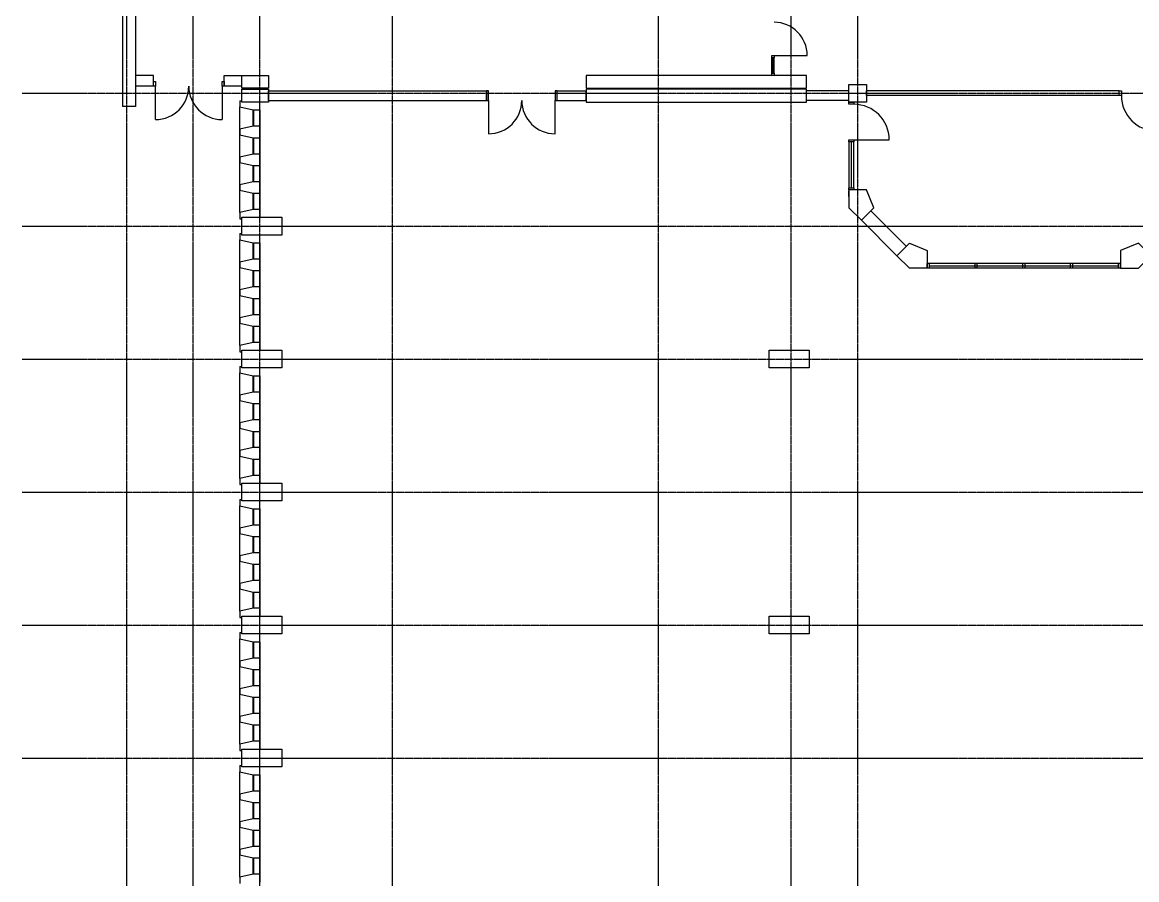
# Model space of a CAD drawing. Header units: millimetres. Extents: x -63292 to 85267, y -25390 to 107538.
# Drawn here: x -52891 to -27737, y 19031 to 38376 of the extents above; entities that cross this region are included whole.
import ezdxf

# ---------------------------------------------------------------- set-up
doc = ezdxf.new("R2010")
doc.units = ezdxf.units.MM
doc.linetypes.add('PCENTRE', pattern=[50.8, 31.75, -6.35, 6.35, -6.35])
for name, color, linetype in [('Boundaries_and_building_grids', 140, 'Continuous'), ('BRICK_WALLS_P4', 1, 'Continuous'), ('COLUMNS_P5', 3, 'Continuous'), ('DR', 8, 'Continuous'), ('WA_EXT', 7, 'Continuous'), ('WN', 4, 'Continuous')]:
    doc.layers.add(name, color=color, linetype=linetype)

msp = doc.modelspace()

# ---------------------------------------------------------------- linework, layer by layer
at = {"layer": 'Boundaries_and_building_grids', "color": 140, "linetype": 'PCENTRE', "lineweight": -3}
for p, q in [((-50533, -17978), (-50533, 67826)), ((-49033, -17978), (-49033, 67826)), ((-47533, -17978), (-47533, 67826)), ((-44533, -17978), (-44533, 67826)), ((-38533, -17978), (-38533, 67826)), ((-35533, -17978), (-35533, 67826)), ((-34033, -17978), (-34033, 67826)), ((-52891, 36776), (85267, 36776)), ((-52891, 33776), (85267, 33776)), ((-52891, 30776), (50767, 30776)), ((-52891, 27776), (50767, 27776)), ((-52891, 24776), (50767, 24776)), ((-52891, 21776), (50767, 21776))]:
    msp.add_line(p, q, dxfattribs=at)
at = {"layer": 'BRICK_WALLS_P4', "linetype": 'Continuous'}
for p, q in [((-49933, 37176), (-50333, 37176)), ((-49933, 36931), (-49933, 37176)), ((-48333, 36931), (-48333, 37176)), ((-48333, 37176), (-47933, 37176)), ((-47933, 36931), (-47933, 37176)), ((-49933, 36931), (-50333, 36931)), ((-47933, 36931), (-48333, 36931)), ((-47333, 36611), (-47333, 36831)), ((-47333, 36831), (-42417, 36831)), ((-42417, 36611), (-42417, 36831)), ((-40817, 36831), (-40163, 36831)), ((-40817, 36611), (-40817, 36831)), ((-40163, 36611), (-40163, 36831)), ((-35193, 36611), (-35193, 36831)), ((-34233, 36831), (-35193, 36831)), ((-34233, 36611), (-34233, 36831)), ((-28133, 36831), (-33833, 36831)), ((-33833, 36721), (-33833, 36831)), ((-28133, 36721), (-28133, 36831)), ((-47333, 36611), (-42417, 36611)), ((-40817, 36611), (-40163, 36611)), ((-34233, 36611), (-35193, 36611)), ((-28133, 36721), (-33833, 36721)), ((-34233, 34443), (-34233, 34576)), ((-33738, 34122), (-32936, 33321)), ((-33950, 33910), (-33148, 33109))]:
    msp.add_line(p, q, dxfattribs=at)
at = {"layer": 'COLUMNS_P5', "linetype": 'Continuous'}
for points in [[(-47333, 36886), (-47933, 36886), (-47933, 37176), (-47333, 37176), (-47333, 36886)], [(-35193, 37176), (-40163, 37176), (-40163, 36886), (-35193, 36886), (-35193, 37176)], [(-47333, 36576), (-47933, 36576), (-47933, 36866), (-47333, 36866), (-47333, 36576)], [(-35193, 36866), (-40163, 36866), (-40163, 36576), (-35193, 36576), (-35193, 36866)], [(-33833, 36576), (-34233, 36576), (-34233, 36976), (-33833, 36976), (-33833, 36576)], [(-47933, 33576), (-47933, 33976), (-47033, 33976), (-47033, 33576), (-47933, 33576)], [(-47933, 30576), (-47933, 30976), (-47033, 30976), (-47033, 30576), (-47933, 30576)], [(-35133, 30976), (-35133, 30576), (-36033, 30576), (-36033, 30976), (-35133, 30976)], [(-47933, 27576), (-47933, 27976), (-47033, 27976), (-47033, 27576), (-47933, 27576)], [(-47933, 24576), (-47933, 24976), (-47033, 24976), (-47033, 24576), (-47933, 24576)], [(-35133, 24976), (-35133, 24576), (-36033, 24576), (-36033, 24976), (-35133, 24976)], [(-47933, 21576), (-47933, 21976), (-47033, 21976), (-47033, 21576), (-47933, 21576)]]:
    msp.add_lwpolyline(points, dxfattribs=at)
at = {"layer": 'COLUMNS_P5', "linetype": 'Continuous', "lineweight": -3}
for points in [[(-33833, 34593), (-34233, 34593), (-34233, 34193), (-33950, 33910), (-33667, 34193)], [(-33148, 33109), (-32866, 33391), (-32466, 33226), (-32466, 32826), (-32866, 32826)], [(-27700, 33391), (-28100, 33226), (-28100, 32826), (-27700, 32826), (-27417, 33109)]]:
    msp.add_lwpolyline(points, close=True, dxfattribs=at)
at = {"layer": 'DR', "linetype": 'Continuous'}
for p, q in [((-35923, 37626), (-35173, 37626)), ((-49883, 36181), (-49883, 36931)), ((-48383, 36931), (-48383, 36181)), ((-42367, 36611), (-42367, 35861)), ((-40867, 35861), (-40867, 36611)), ((-34123, 35726), (-33323, 35726))]:
    msp.add_line(p, q, dxfattribs=at)
for points in [[(-35973, 37576), (-35973, 37626), (-35923, 37626), (-35923, 37576), (-35973, 37576)], [(-49933, 36931), (-49933, 37041), (-49883, 37041), (-49883, 36931), (-49933, 36931)], [(-48383, 36931), (-48383, 37041), (-48333, 37041), (-48333, 36931), (-48383, 36931)], [(-35973, 37176), (-35973, 37226), (-35923, 37226), (-35923, 37176), (-35973, 37176)], [(-42367, 36611), (-42367, 36831), (-42417, 36831), (-42417, 36611), (-42367, 36611)], [(-40817, 36611), (-40817, 36831), (-40867, 36831), (-40867, 36611), (-40817, 36611)], [(-28083, 36721), (-28133, 36721), (-28133, 36831), (-28083, 36831), (-28083, 36721)], [(-34123, 36576), (-34123, 36526), (-34233, 36526), (-34233, 36576), (-34123, 36576)], [(-34123, 35726), (-34123, 35676), (-34233, 35676), (-34233, 35726), (-34123, 35726)], [(-34233, 34593), (-34233, 34643), (-34123, 34643), (-34123, 34593), (-34233, 34593)]]:
    msp.add_lwpolyline(points, dxfattribs=at)
for centre, radius, start, end in [((-35923, 37626), 750, 0, 90), ((-49883, 36931), 750, 270, 0), ((-48383, 36931), 750, 180, 270), ((-42367, 36611), 750, 270, 0), ((-40867, 36611), 750, 180, 270), ((-34123, 35726), 800, 0, 90), ((-27283, 36721), 800, 180, 270)]:
    msp.add_arc(centre, radius, start, end, dxfattribs=at)
at = {"layer": 'WA_EXT', "linetype": 'Continuous'}
for p, q in [((-50633, 60976), (-50633, 36476)), ((-50333, 60676), (-50333, 36476)), ((-50333, 36476), (-50633, 36476)), ((-47983, 36607), (-47933, 36607)), ((-47983, 36607), (-47983, 36465)), ((-47533, 36397), (-47533, 36576)), ((-47983, 36465), (-47683, 36397)), ((-47683, 36397), (-47533, 36397)), ((-47683, 36029), (-47983, 35961)), ((-47533, 36029), (-47683, 36029)), ((-47983, 35961), (-47983, 35840)), ((-47983, 35840), (-47683, 35772)), ((-47683, 35772), (-47533, 35772)), ((-47683, 35404), (-47983, 35336)), ((-47983, 35336), (-47983, 35215)), ((-47533, 35404), (-47683, 35404)), ((-47983, 35215), (-47683, 35147)), ((-47683, 35147), (-47533, 35147)), ((-47683, 34779), (-47983, 34711)), ((-47533, 34779), (-47683, 34779)), ((-47983, 34711), (-47983, 34590)), ((-47983, 34590), (-47683, 34522)), ((-47683, 34522), (-47533, 34522)), ((-47683, 34154), (-47983, 34086)), ((-47983, 34086), (-47983, 33944)), ((-47933, 33944), (-47933, 33976)), ((-47933, 33976), (-47533, 33976)), ((-47533, 34154), (-47683, 34154)), ((-47533, 34154), (-47533, 33976)), ((-47983, 33944), (-47933, 33944)), ((-47983, 33607), (-47933, 33607)), ((-47983, 33607), (-47983, 33465)), ((-47983, 33465), (-47683, 33397)), ((-47533, 33397), (-47533, 33576)), ((-47683, 33397), (-47533, 33397)), ((-47683, 33029), (-47983, 32961)), ((-47983, 32961), (-47983, 32840)), ((-47533, 33029), (-47683, 33029)), ((-47983, 32840), (-47683, 32772)), ((-47683, 32772), (-47533, 32772)), ((-47683, 32404), (-47983, 32336)), ((-47983, 32336), (-47983, 32215)), ((-47983, 32215), (-47683, 32147)), ((-47533, 32404), (-47683, 32404)), ((-47683, 32147), (-47533, 32147)), ((-47683, 31779), (-47983, 31711)), ((-47983, 31711), (-47983, 31590)), ((-47533, 31779), (-47683, 31779)), ((-47983, 31590), (-47683, 31522)), ((-47683, 31522), (-47533, 31522)), ((-47683, 31154), (-47983, 31086)), ((-47983, 31086), (-47983, 30944)), ((-47983, 30944), (-47933, 30944)), ((-47933, 30944), (-47933, 30976)), ((-47933, 30976), (-47533, 30976)), ((-47533, 31154), (-47683, 31154)), ((-47533, 31154), (-47533, 30976)), ((-47983, 30607), (-47933, 30607)), ((-47983, 30607), (-47983, 30465)), ((-47983, 30465), (-47683, 30397)), ((-47533, 30397), (-47533, 30576)), ((-47683, 30397), (-47533, 30397)), ((-47683, 30029), (-47983, 29961)), ((-47983, 29961), (-47983, 29840)), ((-47533, 30029), (-47683, 30029)), ((-47983, 29840), (-47683, 29772)), ((-47683, 29772), (-47533, 29772)), ((-47683, 29404), (-47983, 29336)), ((-47983, 29336), (-47983, 29215)), ((-47983, 29215), (-47683, 29147)), ((-47533, 29404), (-47683, 29404)), ((-47683, 29147), (-47533, 29147)), ((-47683, 28779), (-47983, 28711)), ((-47983, 28711), (-47983, 28590)), ((-47533, 28779), (-47683, 28779)), ((-47983, 28590), (-47683, 28522)), ((-47683, 28522), (-47533, 28522)), ((-47683, 28154), (-47983, 28086)), ((-47983, 28086), (-47983, 27944)), ((-47983, 27944), (-47933, 27944)), ((-47933, 27944), (-47933, 27976)), ((-47933, 27976), (-47533, 27976)), ((-47533, 28154), (-47683, 28154)), ((-47533, 28154), (-47533, 27976)), ((-47983, 27607), (-47933, 27607)), ((-47983, 27607), (-47983, 27465)), ((-47983, 27465), (-47683, 27397)), ((-47533, 27397), (-47533, 27576)), ((-47683, 27397), (-47533, 27397)), ((-47683, 27029), (-47983, 26961)), ((-47983, 26961), (-47983, 26840)), ((-47533, 27029), (-47683, 27029)), ((-47983, 26840), (-47683, 26772)), ((-47683, 26772), (-47533, 26772)), ((-47683, 26404), (-47983, 26336)), ((-47983, 26336), (-47983, 26215)), ((-47983, 26215), (-47683, 26147)), ((-47533, 26404), (-47683, 26404)), ((-47683, 26147), (-47533, 26147)), ((-47683, 25779), (-47983, 25711)), ((-47983, 25711), (-47983, 25590)), ((-47533, 25779), (-47683, 25779)), ((-47983, 25590), (-47683, 25522)), ((-47683, 25522), (-47533, 25522)), ((-47683, 25154), (-47983, 25086)), ((-47533, 25154), (-47683, 25154)), ((-47533, 25154), (-47533, 24976)), ((-47983, 25086), (-47983, 24944)), ((-47983, 24944), (-47933, 24944)), ((-47933, 24944), (-47933, 24976)), ((-47933, 24976), (-47533, 24976)), ((-47983, 24607), (-47933, 24607)), ((-47983, 24607), (-47983, 24465)), ((-47983, 24465), (-47683, 24397)), ((-47533, 24397), (-47533, 24576)), ((-47683, 24397), (-47533, 24397)), ((-47683, 24029), (-47983, 23961)), ((-47983, 23961), (-47983, 23840)), ((-47533, 24029), (-47683, 24029)), ((-47983, 23840), (-47683, 23772)), ((-47683, 23772), (-47533, 23772)), ((-47683, 23404), (-47983, 23336)), ((-47533, 23404), (-47683, 23404)), ((-47983, 23336), (-47983, 23215)), ((-47983, 23215), (-47683, 23147)), ((-47683, 23147), (-47533, 23147)), ((-47683, 22779), (-47983, 22711)), ((-47983, 22711), (-47983, 22590)), ((-47533, 22779), (-47683, 22779)), ((-47983, 22590), (-47683, 22522)), ((-47683, 22522), (-47533, 22522)), ((-47683, 22154), (-47983, 22086)), ((-47533, 22154), (-47683, 22154)), ((-47533, 22154), (-47533, 21976)), ((-47983, 22086), (-47983, 21944)), ((-47983, 21944), (-47933, 21944)), ((-47933, 21944), (-47933, 21976)), ((-47933, 21976), (-47533, 21976)), ((-47983, 21607), (-47933, 21607)), ((-47983, 21607), (-47983, 21465)), ((-47983, 21465), (-47683, 21397)), ((-47683, 21397), (-47533, 21397)), ((-47533, 21397), (-47533, 21576)), ((-47683, 21029), (-47983, 20961)), ((-47983, 20961), (-47983, 20840)), ((-47533, 21029), (-47683, 21029)), ((-47983, 20840), (-47683, 20772)), ((-47683, 20772), (-47533, 20772)), ((-47683, 20404), (-47983, 20336)), ((-47533, 20404), (-47683, 20404)), ((-47983, 20336), (-47983, 20215)), ((-47983, 20215), (-47683, 20147)), ((-47683, 20147), (-47533, 20147)), ((-47683, 19779), (-47983, 19711)), ((-47983, 19711), (-47983, 19590)), ((-47533, 19779), (-47683, 19779)), ((-47983, 19590), (-47683, 19522)), ((-47683, 19522), (-47533, 19522)), ((-47683, 19154), (-47983, 19086)), ((-47533, 19154), (-47683, 19154)), ((-47533, 19154), (-47533, 18976)), ((-47983, 19086), (-47983, 18944))]:
    msp.add_line(p, q, dxfattribs=at)
for points in [[(-47533, 36576), (-47933, 36576), (-47933, 36607)], [(-47533, 33576), (-47933, 33576), (-47933, 33607)], [(-47533, 30576), (-47933, 30576), (-47933, 30607)], [(-47533, 27576), (-47933, 27576), (-47933, 27607)], [(-47533, 24576), (-47933, 24576), (-47933, 24607)], [(-47533, 21576), (-47933, 21576), (-47933, 21607)]]:
    msp.add_lwpolyline(points, dxfattribs=at)
at = {"layer": 'WN', "linetype": 'Continuous'}
for p, q in [((-35973, 37226), (-35973, 37576)), ((-35948, 37226), (-35948, 37576)), ((-35923, 37226), (-35923, 37576)), ((-47983, 34086), (-47983, 36465)), ((-47683, 36029), (-47683, 36397)), ((-47663, 36029), (-47663, 36397)), ((-47533, 36397), (-47533, 34154)), ((-47683, 35404), (-47683, 35772)), ((-47663, 35404), (-47663, 35772)), ((-47533, 35772), (-47533, 35404)), ((-34233, 35676), (-34233, 34643)), ((-34178, 34643), (-34178, 35676)), ((-34123, 34643), (-34123, 35676)), ((-47683, 34779), (-47683, 35147)), ((-47663, 34779), (-47663, 35147)), ((-47533, 35147), (-47533, 34779)), ((-47683, 34154), (-47683, 34522)), ((-47663, 34154), (-47663, 34522)), ((-47533, 34522), (-47533, 34154)), ((-47983, 31086), (-47983, 33465)), ((-47683, 33029), (-47683, 33397)), ((-47663, 33029), (-47663, 33397)), ((-47533, 33397), (-47533, 31154)), ((-47683, 32404), (-47683, 32772)), ((-47663, 32404), (-47663, 32772)), ((-47533, 32772), (-47533, 32404)), ((-28100, 32936), (-32466, 32936)), ((-32466, 32826), (-32466, 32936)), ((-28100, 32826), (-32466, 32826)), ((-32416, 32826), (-32416, 32936)), ((-32416, 32881), (-31387, 32881)), ((-31422, 32881), (-29314, 32881)), ((-31387, 32826), (-31387, 32936)), ((-31337, 32826), (-31337, 32936)), ((-31337, 32881), (-30308, 32881)), ((-30308, 32826), (-30308, 32936)), ((-30258, 32826), (-30258, 32936)), ((-30258, 32881), (-28150, 32881)), ((-29229, 32826), (-29229, 32936)), ((-29179, 32826), (-29179, 32936)), ((-28150, 32826), (-28150, 32936)), ((-28100, 32826), (-28100, 32936)), ((-47683, 31779), (-47683, 32147)), ((-47663, 31779), (-47663, 32147)), ((-47533, 32147), (-47533, 31779)), ((-47683, 31154), (-47683, 31522)), ((-47663, 31154), (-47663, 31522)), ((-47533, 31522), (-47533, 31154)), ((-47983, 28086), (-47983, 30465)), ((-47683, 30029), (-47683, 30397)), ((-47663, 30029), (-47663, 30397)), ((-47533, 30397), (-47533, 28154)), ((-47683, 29404), (-47683, 29772)), ((-47663, 29404), (-47663, 29772)), ((-47533, 29772), (-47533, 29404)), ((-47683, 28779), (-47683, 29147)), ((-47663, 28779), (-47663, 29147)), ((-47533, 29147), (-47533, 28779)), ((-47683, 28154), (-47683, 28522)), ((-47663, 28154), (-47663, 28522)), ((-47533, 28522), (-47533, 28154)), ((-47983, 25086), (-47983, 27465)), ((-47683, 27029), (-47683, 27397)), ((-47663, 27029), (-47663, 27397)), ((-47533, 27397), (-47533, 25154)), ((-47683, 26404), (-47683, 26772)), ((-47663, 26404), (-47663, 26772)), ((-47533, 26772), (-47533, 26404)), ((-47683, 25779), (-47683, 26147)), ((-47663, 25779), (-47663, 26147)), ((-47533, 26147), (-47533, 25779)), ((-47683, 25154), (-47683, 25522)), ((-47663, 25154), (-47663, 25522)), ((-47533, 25522), (-47533, 25154)), ((-47983, 22086), (-47983, 24465)), ((-47683, 24029), (-47683, 24397)), ((-47663, 24029), (-47663, 24397)), ((-47533, 24397), (-47533, 22154)), ((-47683, 23404), (-47683, 23772)), ((-47663, 23404), (-47663, 23772)), ((-47533, 23772), (-47533, 23404)), ((-47683, 22779), (-47683, 23147)), ((-47663, 22779), (-47663, 23147)), ((-47533, 23147), (-47533, 22779)), ((-47683, 22154), (-47683, 22522)), ((-47663, 22154), (-47663, 22522)), ((-47533, 22522), (-47533, 22154)), ((-47983, 19086), (-47983, 21465)), ((-47683, 21029), (-47683, 21397)), ((-47663, 21029), (-47663, 21397)), ((-47533, 21397), (-47533, 19154)), ((-47683, 20404), (-47683, 20772)), ((-47663, 20404), (-47663, 20772)), ((-47533, 20772), (-47533, 20404)), ((-47683, 19779), (-47683, 20147)), ((-47663, 19779), (-47663, 20147)), ((-47533, 20147), (-47533, 19779)), ((-47683, 19154), (-47683, 19522)), ((-47663, 19154), (-47663, 19522)), ((-47533, 19522), (-47533, 19154))]:
    msp.add_line(p, q, dxfattribs=at)

doc.saveas('drawing.dxf')
